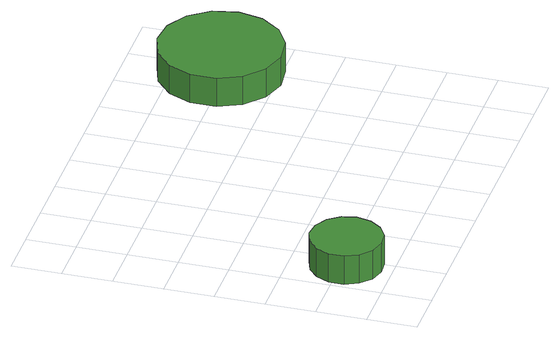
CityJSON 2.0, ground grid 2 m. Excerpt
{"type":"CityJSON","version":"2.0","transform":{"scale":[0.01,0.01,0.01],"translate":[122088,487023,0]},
"CityObjects":{
"tree1":{"type":"SolitaryVegetationObject","attributes":{"function":"something"},"geometry":[{"type":"MultiSurface","lod":"1","boundaries":[[[0,1,2,3,4,5,6,7,8,9,10,11,12,13,14]],[[15,16,17,18,19,20,21,22,23,24,25,26,27,28,29]],[[0,29,28,1]],[[1,28,27,2]],[[2,27,26,3]],[[3,26,25,4]],[[4,25,24,5]],[[5,24,23,6]],[[6,23,22,7]],[[7,22,21,8]],[[8,21,20,9]],[[9,20,19,10]],[[10,19,18,11]],[[11,18,17,12]],[[12,17,16,13]],[[13,16,15,14]],[[14,15,29,0]]]}]},
"tree2":{"type":"SolitaryVegetationObject","attributes":{"function":"something"},"geometry":[{"type":"MultiSurface","lod":"1","boundaries":[[[30,31,32,33,34,35,36,37,38,39,40,41,42,43,44]],[[45,46,47,48,49,50,51,52,53,54,55,56,57,58,59]],[[30,59,58,31]],[[31,58,57,32]],[[32,57,56,33]],[[33,56,55,34]],[[34,55,54,35]],[[35,54,53,36]],[[36,53,52,37]],[[37,52,51,38]],[[38,51,50,39]],[[39,50,49,40]],[[40,49,48,41]],[[41,48,47,42]],[[42,47,46,43]],[[43,46,45,44]],[[44,45,59,30]]]}]}
},
"vertices":[
[308,185,188],[295,243,188],[260,292,188],[208,321,188],[149,328,188],[92,309,188],[48,269,188],[23,215,188],[23,155,188],[48,100,188],[92,60,188],[149,42,188],[208,48,188],[260,78,188],[295,126,188],[295,126,63],[260,78,63],[208,48,63],[149,42,63],[92,60,63],[48,100,63],[23,155,63],[23,215,63],[48,269,63],[92,309,63],[149,328,63],[208,321,63],[260,292,63],[295,243,63],[308,185,63],
[1600,1022,196],[1579,1122,196],[1519,1205,196],[1431,1256,196],[1329,1267,196],[1232,1235,196],[1156,1167,196],[1114,1074,196],[1114,971,196],[1156,878,196],[1232,810,196],[1329,778,196],[1431,789,196],[1519,840,196],[1579,922,196],[1579,922,71],[1519,840,71],[1431,789,71],[1329,778,71],[1232,810,71],[1156,878,71],[1114,971,71],[1114,1074,71],[1156,1167,71],[1232,1235,71],[1329,1267,71],[1431,1256,71],[1519,1205,71],[1579,1122,71],[1600,1022,71]
]}
